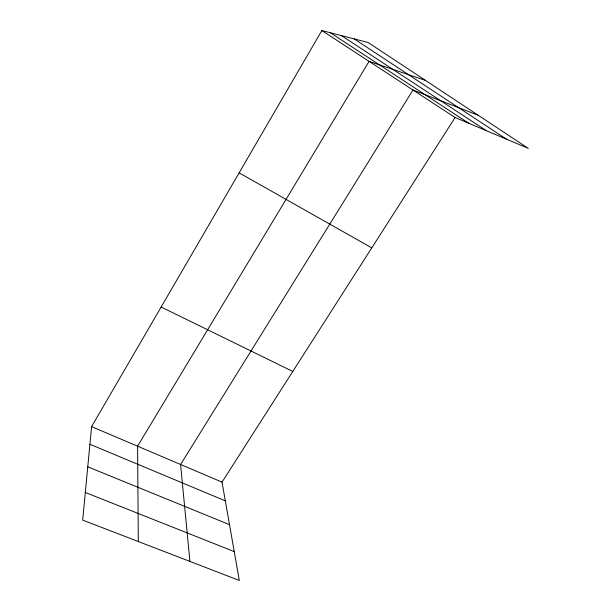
<?xml version="1.0" encoding="UTF-8"?>
<svg xmlns="http://www.w3.org/2000/svg" width="611" height="611" viewBox="0 0 611 611"><rect width="100%" height="100%" fill="white"/><g stroke="black" fill="none" stroke-linecap="round" stroke-linejoin="round"><path stroke-width="0.92" d="M91.604 426.631L82.676 520.106L239.321 580.45L222.022 482.125L455.126 117.511L528.324 148.389L368.15 42.51L321.86 30.55L91.604 426.631L222.022 482.125M425.455 80.385L369.075 61.36L137.59 446.198L138.315 541.545M478.199 115.258L412.99 90.016L180.581 464.49L189.922 561.417M85.319 492.474L234.25 551.611M87.77 466.819L229.507 524.673M89.924 444.273L225.322 500.852M161.144 307.02L292.784 371.442M239.138 172.852L371.778 247.875M321.86 30.55L455.126 117.511M330.383 32.75L468.774 123.269M341.427 35.606L486.333 130.678M354.181 38.898L506.458 139.163"/></g></svg>
